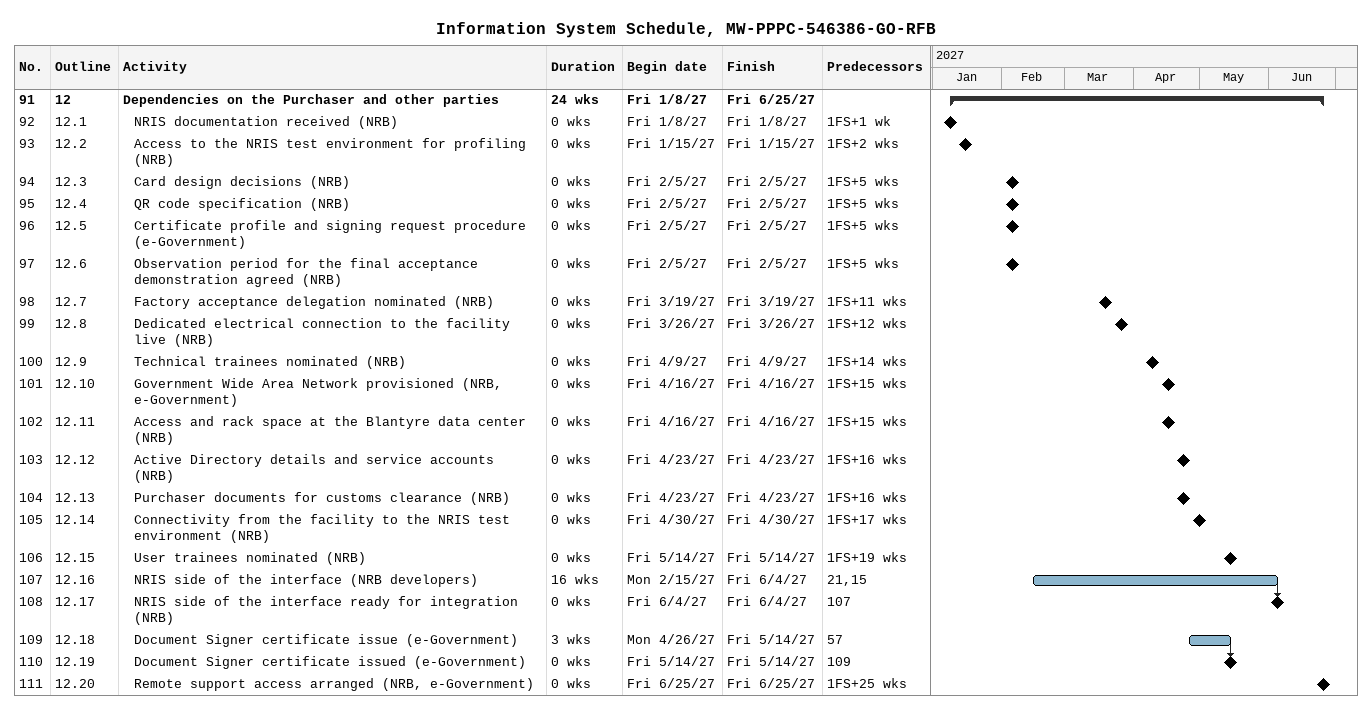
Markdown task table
Information System Schedule, MW-PPPC-546386-GO-RFB

| ID | WBS | Task | Duration | Start | Finish | Predecessors |
|---|---|---|---|---|---|---|
| 91 | 12 | **Dependencies on the Purchaser and other parties** | 24w | 2027-01-08 | 2027-06-25 |  |
| 92 | 12.1 | NRIS documentation received (NRB) | 0w | 2027-01-08 | 2027-01-08 | 1FS+1w |
| 93 | 12.2 | Access to the NRIS test environment for profiling (NRB) | 0w | 2027-01-15 | 2027-01-15 | 1FS+2w |
| 94 | 12.3 | Card design decisions (NRB) | 0w | 2027-02-05 | 2027-02-05 | 1FS+5w |
| 95 | 12.4 | QR code specification (NRB) | 0w | 2027-02-05 | 2027-02-05 | 1FS+5w |
| 96 | 12.5 | Certificate profile and signing request procedure (e-Government) | 0w | 2027-02-05 | 2027-02-05 | 1FS+5w |
| 97 | 12.6 | Observation period for the final acceptance demonstration agreed (NRB) | 0w | 2027-02-05 | 2027-02-05 | 1FS+5w |
| 98 | 12.7 | Factory acceptance delegation nominated (NRB) | 0w | 2027-03-19 | 2027-03-19 | 1FS+11w |
| 99 | 12.8 | Dedicated electrical connection to the facility live (NRB) | 0w | 2027-03-26 | 2027-03-26 | 1FS+12w |
| 100 | 12.9 | Technical trainees nominated (NRB) | 0w | 2027-04-09 | 2027-04-09 | 1FS+14w |
| 101 | 12.10 | Government Wide Area Network provisioned (NRB, e-Government) | 0w | 2027-04-16 | 2027-04-16 | 1FS+15w |
| 102 | 12.11 | Access and rack space at the Blantyre data center (NRB) | 0w | 2027-04-16 | 2027-04-16 | 1FS+15w |
| 103 | 12.12 | Active Directory details and service accounts (NRB) | 0w | 2027-04-23 | 2027-04-23 | 1FS+16w |
| 104 | 12.13 | Purchaser documents for customs clearance (NRB) | 0w | 2027-04-23 | 2027-04-23 | 1FS+16w |
| 105 | 12.14 | Connectivity from the facility to the NRIS test environment (NRB) | 0w | 2027-04-30 | 2027-04-30 | 1FS+17w |
| 106 | 12.15 | User trainees nominated (NRB) | 0w | 2027-05-14 | 2027-05-14 | 1FS+19w |
| 107 | 12.16 | NRIS side of the interface (NRB developers) | 16w | 2027-02-15 | 2027-06-04 | 21, 15 |
| 108 | 12.17 | NRIS side of the interface ready for integration (NRB) | 0w | 2027-06-04 | 2027-06-04 | 107 |
| 109 | 12.18 | Document Signer certificate issue (e-Government) | 3w | 2027-04-26 | 2027-05-14 | 57 |
| 110 | 12.19 | Document Signer certificate issued (e-Government) | 0w | 2027-05-14 | 2027-05-14 | 109 |
| 111 | 12.20 | Remote support access arranged (NRB, e-Government) | 0w | 2027-06-25 | 2027-06-25 | 1FS+25w |
